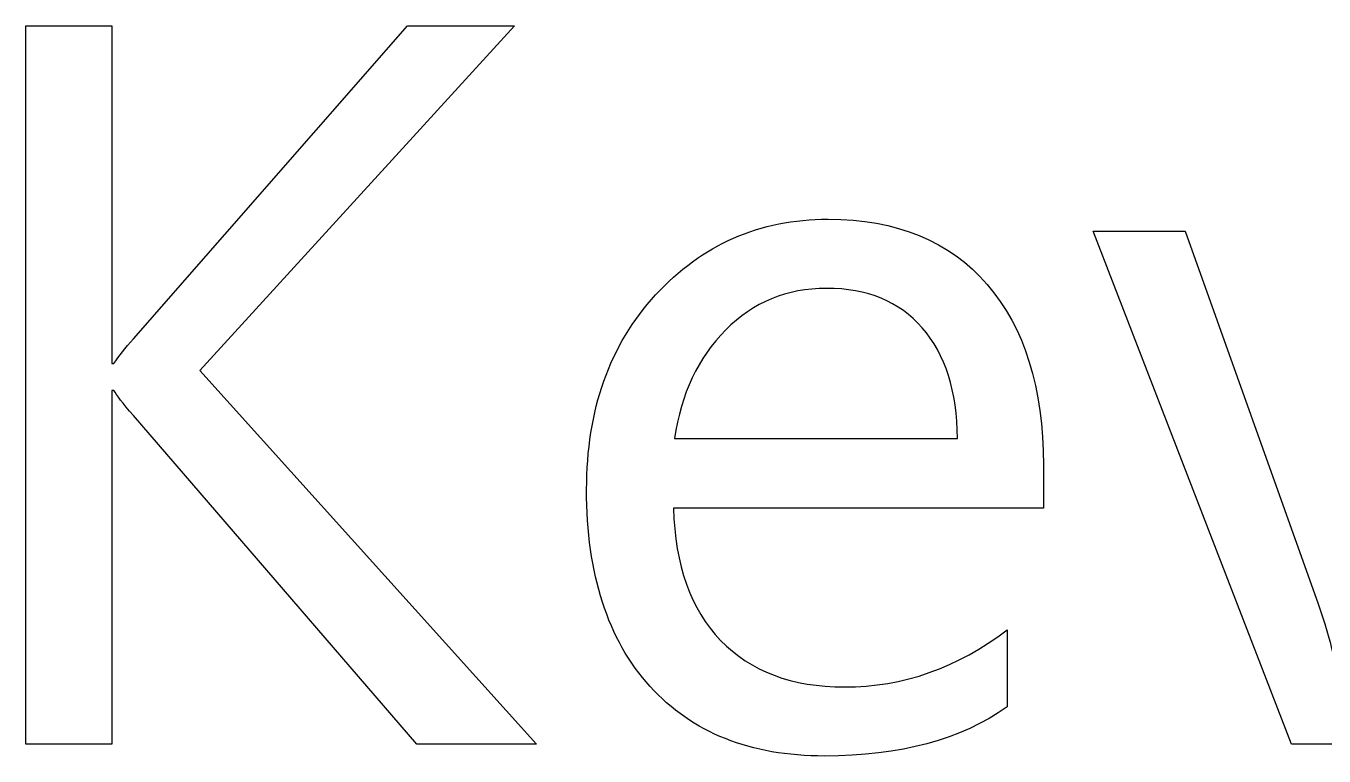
# Model space of a CAD drawing. Extents: x 2.32 to 5.29, y 6.96 to 8.91.
# Drawn here: x 3.129 to 3.409, y 8.7499 to 8.9073 of the extents above; entities that cross this region are included whole.
import ezdxf

# ---------------------------------------------------------------- set-up
doc = ezdxf.new("R2010")
doc.units = 0
doc.layers.add('Layer_1', color=7, linetype='CONTINUOUS')

msp = doc.modelspace()

# ---------------------------------------------------------------- linework, layer by layer
at = {"layer": 'Layer_1', "color": 7}
for p, q in [((3.128963, 8.752475), (3.128963, 8.907331)), ((3.128963, 8.907331), (3.147502, 8.907331)), ((3.147502, 8.907331), (3.147502, 8.834546)), ((3.152137, 8.839838), (3.211288, 8.907331)), ((3.234352, 8.907331), (3.166483, 8.833034)), ((3.211288, 8.907331), (3.234352, 8.907331)), ((3.401984, 8.752475), (3.359165, 8.863055)), ((3.359165, 8.863055), (3.379029, 8.863055)), ((3.379029, 8.863055), (3.407722, 8.782712)), ((3.147502, 8.834546), (3.147944, 8.834546)), ((3.166483, 8.833034), (3.239098, 8.752475)), ((3.147944, 8.828715), (3.147502, 8.828715)), ((3.147502, 8.828715), (3.147502, 8.752475)), ((3.213274, 8.752475), (3.152137, 8.823315)), ((3.268894, 8.818348), (3.329921, 8.818348)), ((3.329921, 8.818348), (3.329921, 8.818348)), ((3.348461, 8.812625), (3.348461, 8.803337)), ((3.348461, 8.803337), (3.268673, 8.803337)), ((3.348461, 8.803337), (3.348461, 8.803337)), ((3.340625, 8.777096), (3.340625, 8.760466)), ((3.147502, 8.752475), (3.128963, 8.752475)), ((3.239098, 8.752475), (3.213274, 8.752475)), ((3.239098, 8.752475), (3.239098, 8.752475)), ((3.419751, 8.752475), (3.401984, 8.752475))]:
    msp.add_line(p, q, dxfattribs=at)
for points in [[(3.264811, 8.849341), (3.274816, 8.860212), (3.287213, 8.865647), (3.302001, 8.865647)], [(3.302001, 8.865647), (3.316789, 8.865647), (3.328229, 8.860968), (3.336322, 8.851608)], [(3.249913, 8.807333), (3.249913, 8.824539), (3.254879, 8.838542), (3.264811, 8.849341)], [(3.30167, 8.850744), (3.293135, 8.850744), (3.285889, 8.847757), (3.279929, 8.841781)], [(3.322306, 8.842213), (3.317377, 8.847901), (3.310498, 8.850744), (3.30167, 8.850744)], [(3.336322, 8.851608), (3.344414, 8.842249), (3.348461, 8.829255), (3.348461, 8.812625)], [(3.279929, 8.841781), (3.27397, 8.835806), (3.270292, 8.827995), (3.268894, 8.818348)], [(3.329921, 8.818348), (3.329846, 8.828571), (3.327308, 8.836526), (3.322306, 8.842213)], [(3.147944, 8.834546), (3.148974, 8.83613), (3.150371, 8.837894), (3.152137, 8.839838)], [(3.152137, 8.823315), (3.149856, 8.825979), (3.148459, 8.827779), (3.147944, 8.828715)], [(3.263597, 8.764893), (3.254474, 8.774972), (3.249913, 8.789119), (3.249913, 8.807333)], [(3.268673, 8.803337), (3.268967, 8.791027), (3.272352, 8.781524), (3.278826, 8.774828)], [(3.407722, 8.782712), (3.409856, 8.776808), (3.41118, 8.771661), (3.411695, 8.767269)], [(3.305532, 8.764786), (3.31826, 8.764786), (3.329958, 8.768889), (3.340625, 8.777096)], [(3.278826, 8.774828), (3.2853, 8.768133), (3.294202, 8.764786), (3.305532, 8.764786)], [(3.301228, 8.749883), (3.285263, 8.749883), (3.27272, 8.754887), (3.263597, 8.764893)], [(3.340625, 8.760466), (3.330693, 8.753411), (3.317561, 8.749883), (3.301228, 8.749883)]]:
    msp.add_open_spline(points, degree=3, dxfattribs=at)

doc.saveas('drawing.dxf')
